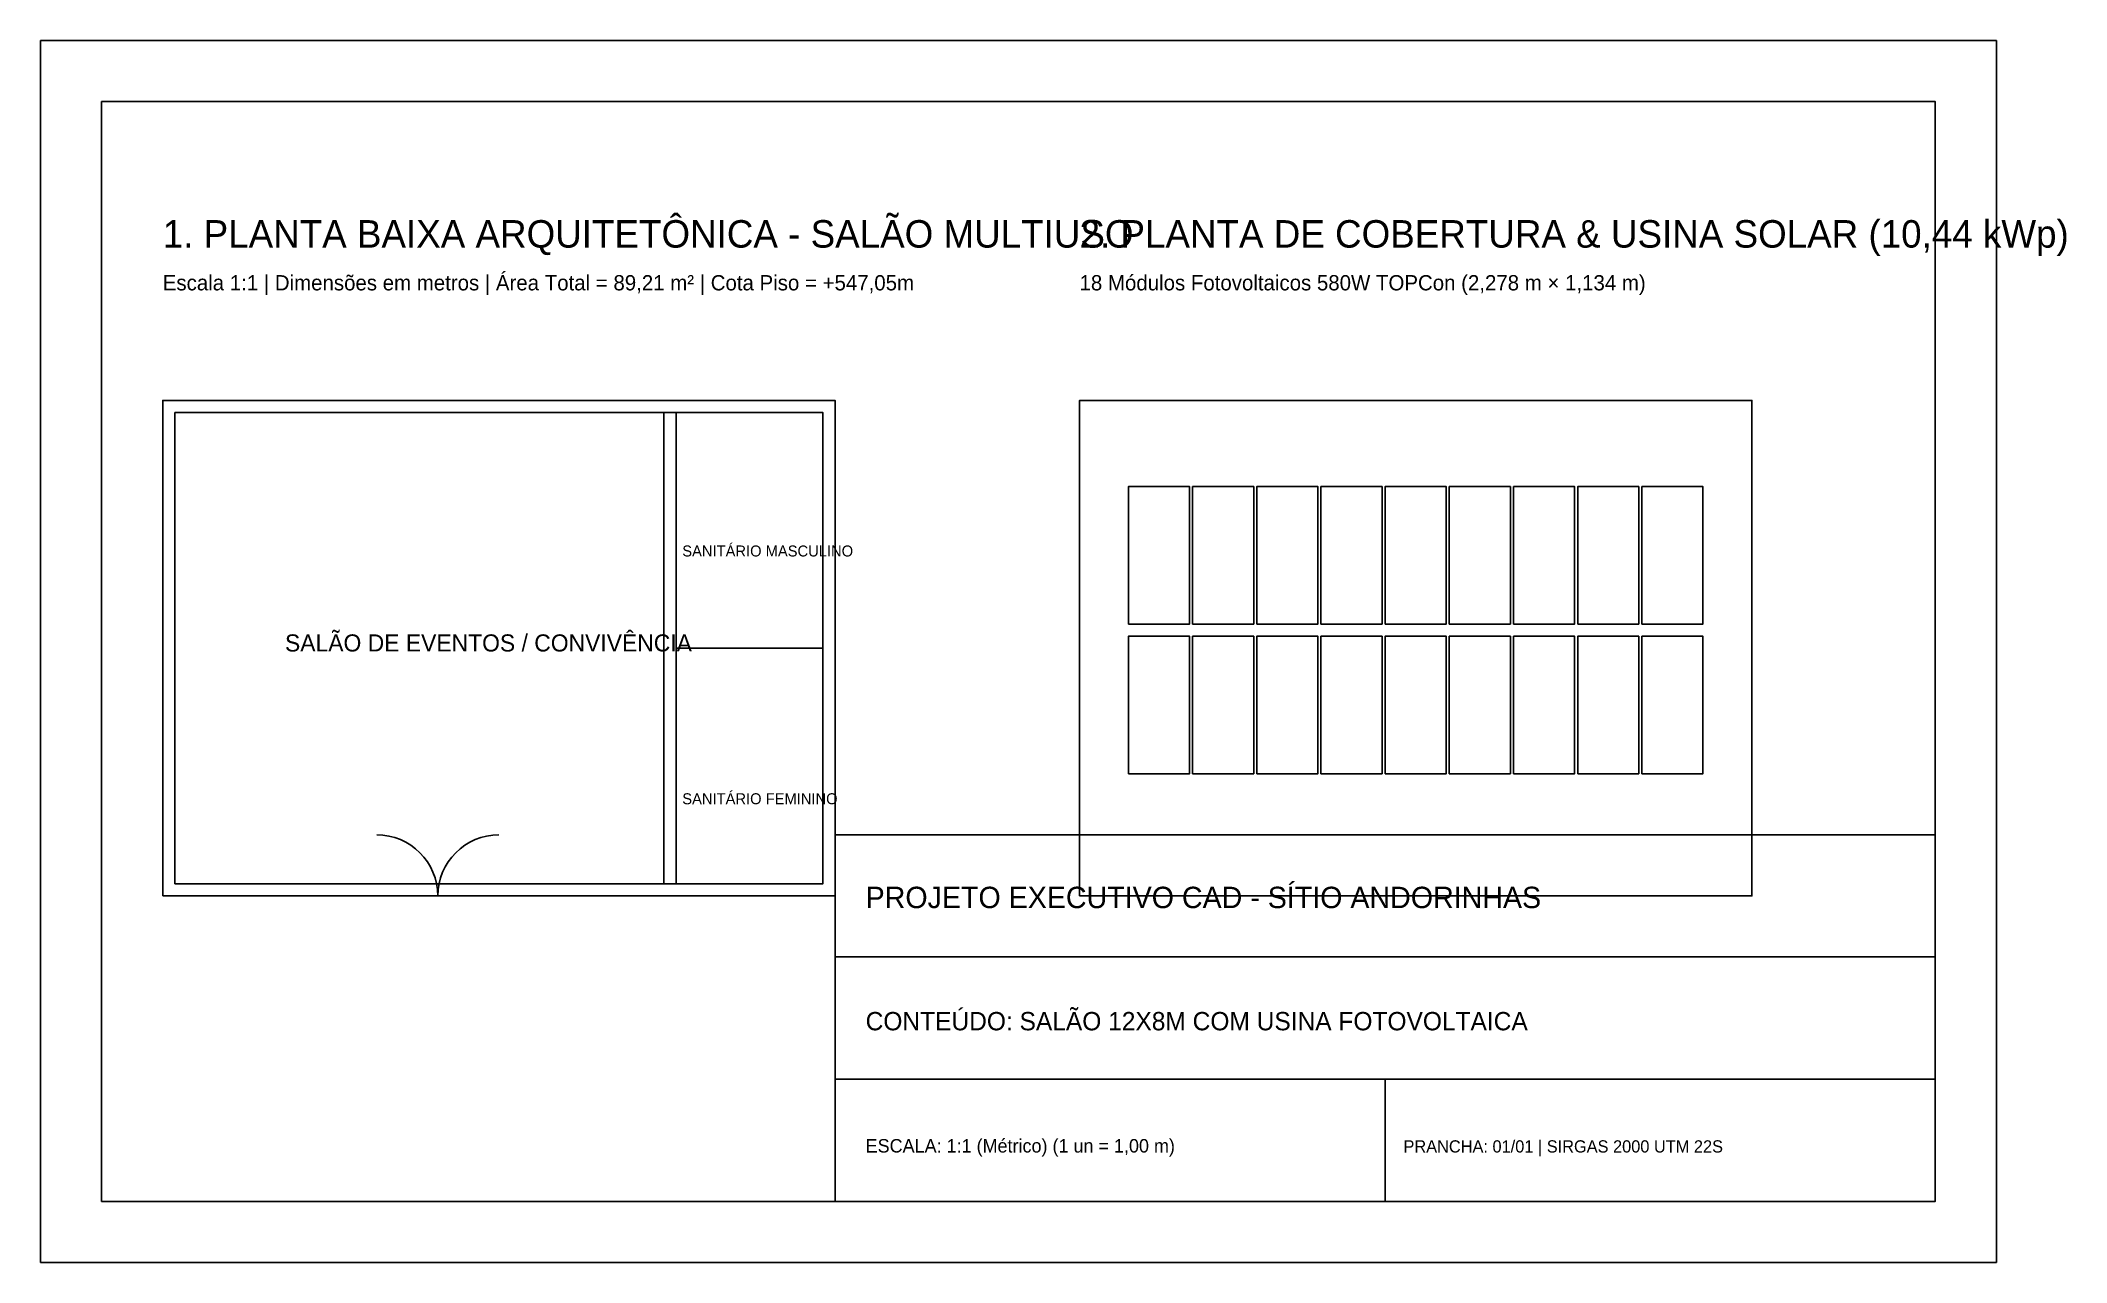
# Model space of a CAD drawing. Header units: metres. Extents: x -2 to 31.1, y -6 to 14.
import ezdxf

# ---------------------------------------------------------------- set-up
doc = ezdxf.new("R2010")
doc.units = ezdxf.units.M
for name, color, linetype in [('ARQ_COBERTURA', 1, 'Continuous'), ('ARQ_ESQUADRIAS', 4, 'Continuous'), ('ARQ_PAREDES', 7, 'Continuous'), ('PRANCHA_SELO', 7, 'Continuous'), ('SOLAR_PAINEIS', 150, 'Continuous'), ('TEXTOS', 2, 'Continuous'), ('TITULOS', 7, 'Continuous')]:
    doc.layers.add(name, color=color, linetype=linetype)

msp = doc.modelspace()

# ---------------------------------------------------------------- linework, layer by layer
at = {"layer": 'ARQ_COBERTURA'}
msp.add_lwpolyline([(15, 0), (26, 0), (26, 8.11), (15, 8.11)], close=True, dxfattribs=at)
at = {"layer": 'ARQ_ESQUADRIAS'}
msp.add_line((3.5, 0), (5.5, 0), dxfattribs=at)
for centre, start, end in [((3.5, 0), 0, 90), ((5.5, 0), 90, 180)]:
    msp.add_arc(centre, 1, start, end, dxfattribs=at)
at = {"layer": 'ARQ_PAREDES'}
for p, q in [((8.2, 0.2), (8.2, 7.91)), ((8.4, 0.2), (8.4, 7.91)), ((8.4, 4.055), (10.8, 4.055))]:
    msp.add_line(p, q, dxfattribs=at)
for points in [[(0, 0), (11, 0), (11, 8.11), (0, 8.11)], [(0.2, 0.2), (10.8, 0.2), (10.8, 7.91), (0.2, 7.91)]]:
    msp.add_lwpolyline(points, close=True, dxfattribs=at)
at = {"layer": 'PRANCHA_SELO'}
for p, q in [((11, -1), (29, -1)), ((11, -3), (29, -3)), ((20, -5), (20, -3))]:
    msp.add_line(p, q, dxfattribs=at)
for points in [[(-2, -6), (30, -6), (30, 14), (-2, 14)], [(-1, -5), (29, -5), (29, 13), (-1, 13)], [(11, -5), (29, -5), (29, 1), (11, 1)]]:
    msp.add_lwpolyline(points, close=True, dxfattribs=at)
at = {"layer": 'SOLAR_PAINEIS'}
for points in [[(15.8, 4.45), (16.8, 4.45), (16.8, 6.7), (15.8, 6.7)], [(16.85, 4.45), (17.85, 4.45), (17.85, 6.7), (16.85, 6.7)], [(17.9, 4.45), (18.9, 4.45), (18.9, 6.7), (17.9, 6.7)], [(18.95, 4.45), (19.95, 4.45), (19.95, 6.7), (18.95, 6.7)], [(20, 4.45), (21, 4.45), (21, 6.7), (20, 6.7)], [(21.05, 4.45), (22.05, 4.45), (22.05, 6.7), (21.05, 6.7)], [(22.1, 4.45), (23.1, 4.45), (23.1, 6.7), (22.1, 6.7)], [(23.15, 4.45), (24.15, 4.45), (24.15, 6.7), (23.15, 6.7)], [(24.2, 4.45), (25.2, 4.45), (25.2, 6.7), (24.2, 6.7)], [(15.8, 2), (16.8, 2), (16.8, 4.25), (15.8, 4.25)], [(16.85, 2), (17.85, 2), (17.85, 4.25), (16.85, 4.25)], [(17.9, 2), (18.9, 2), (18.9, 4.25), (17.9, 4.25)], [(18.95, 2), (19.95, 2), (19.95, 4.25), (18.95, 4.25)], [(20, 2), (21, 2), (21, 4.25), (20, 4.25)], [(21.05, 2), (22.05, 2), (22.05, 4.25), (21.05, 4.25)], [(22.1, 2), (23.1, 2), (23.1, 4.25), (22.1, 4.25)], [(23.15, 2), (24.15, 2), (24.15, 4.25), (23.15, 4.25)], [(24.2, 2), (25.2, 2), (25.2, 4.25), (24.2, 4.25)]]:
    msp.add_lwpolyline(points, close=True, dxfattribs=at)

# ---------------------------------------------------------------- texts
at = {"layer": 'TEXTOS'}
for s, height, p in [('Escala 1:1 | Dimensões em metros | Área Total = 89,21 m² | Cota Piso = +547,05m', 0.25, (0, 9.91)), ('18 Módulos Fotovoltaicos 580W TOPCon (2,278 m × 1,134 m)', 0.25, (15, 9.91)), ('SANITÁRIO MASCULINO', 0.18, (8.5, 5.555)), ('SALÃO DE EVENTOS / CONVIVÊNCIA', 0.28, (2, 4)), ('SANITÁRIO FEMININO', 0.18, (8.5, 1.5)), ('CONTEÚDO: SALÃO 12X8M COM USINA FOTOVOLTAICA', 0.3, (11.5, -2.2)), ('ESCALA: 1:1 (Métrico) (1 un = 1,00 m)', 0.22, (11.5, -4.2)), ('PRANCHA: 01/01 | SIRGAS 2000 UTM 22S', 0.2, (20.3, -4.2))]:
    msp.add_text(s, height=height, dxfattribs=at).set_placement(p)
at = {"layer": 'TITULOS'}
for s, height, p in [('1. PLANTA BAIXA ARQUITETÔNICA - SALÃO MULTIUSO', 0.45, (0, 10.61)), ('2. PLANTA DE COBERTURA & USINA SOLAR (10,44 kWp)', 0.45, (15, 10.61)), ('PROJETO EXECUTIVO CAD - SÍTIO ANDORINHAS', 0.35, (11.5, -0.2))]:
    msp.add_text(s, height=height, dxfattribs=at).set_placement(p)

doc.saveas('drawing.dxf')
